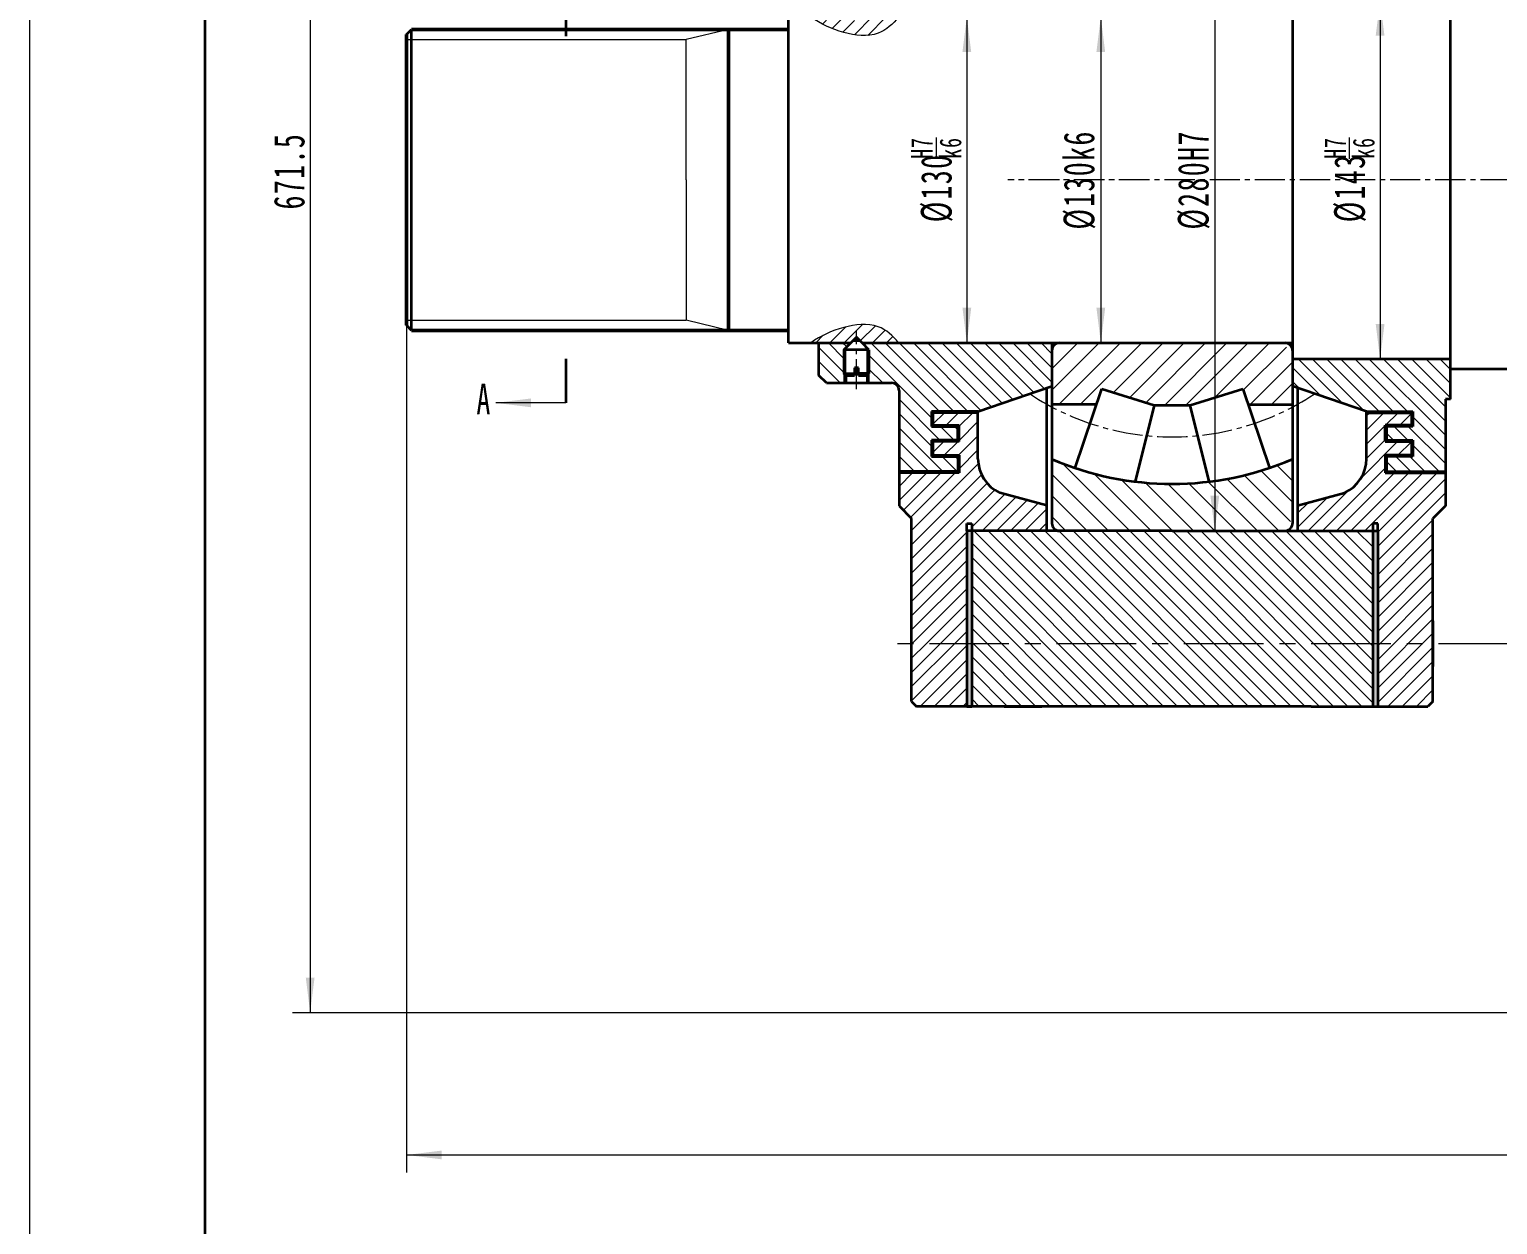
# Model space of a CAD drawing. Header units: millimetres. Extents: x 105 to 3049, y -499 to 1580.
# Drawn here: x 105 to 691, y 231 to 708 of the extents above; entities that cross this region are included whole.
import ezdxf

# ---------------------------------------------------------------- set-up
doc = ezdxf.new("R2010")
doc.units = ezdxf.units.MM
doc.linetypes.add('CENTER', pattern=[50.8, 31.75, -6.35, 6.35, -6.35])
doc.linetypes.add('点画线', pattern=[18, 12, -2, 2, -2])
doc.layers.get('0').update_dxf_attribs({"lineweight": 35})
for name, color, linetype, lineweight in [('中心线', 1, 'CENTER', 15), ('中心线层', 1, '点画线', 18), ('剖面线层', 4, 'Continuous', 18), ('尺寸线层', 3, 'Continuous', 18), ('粗实线', 7, 'Continuous', 50), ('粗实线层', 7, 'Continuous', 35), ('细实线', 7, 'Continuous', 18), ('细实线层', 7, 'Continuous', 18)]:
    doc.layers.add(name, color=color, linetype=linetype, lineweight=lineweight)
doc.styles.add('标准', font='', dxfattribs={"width": 0.667})
doc.styles.get('标准').set_extended_font_data('宋体')
doc.dimstyles.new('标准', dxfattribs={"dimscale": 3.5, "dimtxt": 3.5, "dimasz": 4, "dimexe": 2, "dimexo": 0, "dimtad": 1, "dimdsep": 46, "dimtxsty": '标准', "dimblk": '_CAXARROW', "dimcen": 0, "dimdle": 6, "dimazin": 2, "dimtfac": 0.707107, "dimtdec": 3, "dimtmove": 2, "dimatfit": 3, "dimfxl": 1, "dimfrac": 2, "dimtolj": 1, "dimarcsym": 1})
pattern_1 = [(45, (0, 0), (-2.828427, 2.828427), [])]
pattern_2 = [(135, (0, 0), (-2.828427, -2.828427), [])]

# ---------------------------------------------------------------- blocks, each defined once
blk = doc.blocks.new('*X17')
at = {"color": 0}
blk.add_line((467.06, 656.38), (467.06, 664.86), dxfattribs=at)
at = {"color": 0, "char_height": 12.25, "attachment_point": 1, "rotation": 90, "line_spacing_factor": 1.15057, "style": '标准'}
for s, insert, width in [('\\T1.1;{\\H0.707107x;H7}', (456.96, 656.38), 33.9038), ('\\T1.1;{\\H0.707107x;k6}', (468.31, 656.41), 33.9038), ('\\T1.1;%%C130', (460.87, 631.04), 135.2759)]:
    blk.add_mtext(s, dxfattribs=dict(at, insert=insert, width=width))
blk = doc.blocks.new('*X16')
at = {"layer": '尺寸线层', "linetype": 'Continuous'}
for points in [[(479.21, 712.95), (480.96, 698.95), (477.46, 698.95)], [(479.21, 582.95), (480.96, 596.95), (477.46, 596.95)]]:
    blk.add_hatch(color=0, dxfattribs=at).paths.add_polyline_path(points, flags=0)
at = {"layer": '尺寸线层', "color": 0, "linetype": 'Continuous'}
for p, q in [((474.34, 712.95), (486.21, 712.95)), ((479.21, 712.95), (479.21, 582.95)), ((477.59, 582.95), (486.21, 582.95))]:
    blk.add_line(p, q, dxfattribs=at)
at = {"layer": '尺寸线层', "color": 0}
blk.add_blockref('*X17', (0, 0), dxfattribs=at)
blk = doc.blocks.new('_CAXARROW')
blk.add_hatch(color=0).paths.add_polyline_path([(0, 0), (-1, 0.125), (-1, -0.125)], flags=0)
blk = doc.blocks.new('*X18')
at = {"layer": '尺寸线层', "linetype": 'Continuous'}
for points in [[(532.66, 712.95), (534.41, 698.95), (530.91, 698.95)], [(532.66, 582.95), (534.41, 596.95), (530.91, 596.95)]]:
    blk.add_hatch(color=0, dxfattribs=at).paths.add_polyline_path(points, flags=0)
at = {"layer": '尺寸线层', "color": 0, "linetype": 'Continuous'}
for p, q in [((561.62, 712.95), (525.66, 712.95)), ((532.66, 712.95), (532.66, 582.95)), ((557.97, 582.95), (525.66, 582.95))]:
    blk.add_line(p, q, dxfattribs=at)
at = {"layer": '尺寸线层', "color": 0, "insert": (524.22, 647.95), "char_height": 12.25, "width": 74.0389, "attachment_point": 5, "rotation": 90, "line_spacing_factor": 1.15057, "style": '标准'}
blk.add_mtext('\\T1.1;%%C130k6', dxfattribs=at)
blk = doc.blocks.new('*X19')
at = {"layer": '尺寸线层', "linetype": 'Continuous'}
for points in [[(578.15, 787.95), (579.9, 773.95), (576.4, 773.95)], [(578.15, 507.95), (579.9, 521.95), (576.4, 521.95)]]:
    blk.add_hatch(color=0, dxfattribs=at).paths.add_polyline_path(points, flags=0)
at = {"layer": '尺寸线层', "color": 0, "linetype": 'Continuous'}
for p, q in [((583, 787.95), (571.15, 787.95)), ((578.15, 787.95), (578.15, 507.95)), ((578.38, 507.95), (571.15, 507.95))]:
    blk.add_line(p, q, dxfattribs=at)
at = {"layer": '尺寸线层', "color": 0, "insert": (569.81, 647.95), "char_height": 12.25, "width": 73.8563, "attachment_point": 5, "rotation": 90, "line_spacing_factor": 1.15057, "style": '标准'}
blk.add_mtext('\\T1.1;%%C280H7', dxfattribs=at)
blk = doc.blocks.new('*X21')
at = {"color": 0}
blk.add_line((631.95, 656.38), (631.95, 664.86), dxfattribs=at)
at = {"color": 0, "char_height": 12.25, "attachment_point": 1, "rotation": 90, "line_spacing_factor": 1.15057, "style": '标准'}
for s, insert, width in [('\\T1.1;{\\H0.707107x;H7}', (621.85, 656.38), 33.9038), ('\\T1.1;{\\H0.707107x;k6}', (633.2, 656.41), 33.9038), ('\\T1.1;%%C143', (625.76, 631.04), 135.2759)]:
    blk.add_mtext(s, dxfattribs=dict(at, insert=insert, width=width))
blk = doc.blocks.new('*X20')
at = {"layer": '尺寸线层', "linetype": 'Continuous'}
for points in [[(644.1, 719.45), (645.85, 705.45), (642.35, 705.45)], [(644.1, 576.44), (645.85, 590.44), (642.35, 590.44)]]:
    blk.add_hatch(color=0, dxfattribs=at).paths.add_polyline_path(points, flags=0)
at = {"layer": '尺寸线层', "color": 0, "linetype": 'Continuous'}
for p, q in [((630.7, 719.45), (651.1, 719.45)), ((644.1, 719.45), (644.1, 576.44)), ((634.36, 576.44), (651.1, 576.44))]:
    blk.add_line(p, q, dxfattribs=at)
at = {"layer": '尺寸线层', "color": 0}
blk.add_blockref('*X21', (0, 0), dxfattribs=at)
blk = doc.blocks.new('*X24')
at = {"layer": '粗实线层'}
blk.add_line((-400.5, 277), (-400.5, -277), dxfattribs=at)
at = {"layer": '细实线层'}
blk.add_line((-420.5, 297), (-420.5, -297), dxfattribs=at)
blk = doc.blocks.new('*X25')
at = {"layer": '尺寸线层'}
for points in [[(-28, 163.81), (-14, 162.06), (-14, 165.56)], [(-28, 0), (-14, -1.75), (-14, 1.75)]]:
    blk.add_hatch(color=0, dxfattribs=at).paths.add_polyline_path(points, flags=0)
at = {"layer": '尺寸线层', "color": 0}
for p, q in [((0, 163.81), (-28, 163.81)), ((0, 0), (-28, 0))]:
    blk.add_line(p, q, dxfattribs=at)
at = {"layer": '尺寸线层', "color": 0, "linetype": 'Continuous', "lineweight": 35}
for p, q in [((0, 163.81), (0, 146.31)), ((0, 17.5), (0, 0))]:
    blk.add_line(p, q, dxfattribs=at)
at = {"layer": '尺寸线层', "color": 0, "char_height": 12.25, "width": 24.5, "attachment_point": 5, "line_spacing_factor": 1.15057, "style": '标准'}
for insert in [(-31.15, 166.33), (-32.66, 1.51)]:
    blk.add_mtext('\\T1.1;A', dxfattribs=dict(at, insert=insert))
blk = doc.blocks.new('*X51')
at = {"layer": '尺寸线层', "linetype": 'Continuous'}
for points in [[(255.67, 259), (269.67, 260.75), (269.67, 257.25)], [(1871.32, 259), (1857.32, 260.75), (1857.32, 257.25)]]:
    blk.add_hatch(color=0, dxfattribs=at).paths.add_polyline_path(points, flags=0)
at = {"layer": '尺寸线层', "color": 0, "linetype": 'Continuous'}
for p, q in [((255.67, 647.95), (255.67, 252)), ((1871.32, 647.95), (1871.32, 252)), ((255.67, 259), (1871.32, 259))]:
    blk.add_line(p, q, dxfattribs=at)
at = {"layer": '尺寸线层', "color": 0, "insert": (1063.49, 267.31), "char_height": 12.25, "width": 46.4135, "attachment_point": 5, "line_spacing_factor": 1.15057, "style": '标准'}
blk.add_mtext('\\T1.1;1616', dxfattribs=at)
blk = doc.blocks.new('*X52')
at = {"layer": '尺寸线层', "linetype": 'Continuous'}
for points in [[(217.19, 987.15), (218.94, 973.15), (215.44, 973.15)], [(217.19, 315.75), (218.94, 329.75), (215.44, 329.75)]]:
    blk.add_hatch(color=0, dxfattribs=at).paths.add_polyline_path(points, flags=0)
at = {"layer": '尺寸线层', "color": 0, "linetype": 'Continuous'}
for p, q in [((835.65, 987.15), (210.19, 987.15)), ((217.19, 987.15), (217.19, 315.75)), ((859.75, 315.75), (210.19, 315.75))]:
    blk.add_line(p, q, dxfattribs=at)
at = {"layer": '尺寸线层', "color": 0, "insert": (208.88, 651.45), "char_height": 12.25, "width": 60.5457, "attachment_point": 5, "rotation": 90, "line_spacing_factor": 1.15057, "style": '标准'}
blk.add_mtext('\\T1.1;671.5', dxfattribs=at)

msp = doc.modelspace()

# ---------------------------------------------------------------- hatches: boundary and pattern name
at = {"layer": '剖面线层'}
h = msp.add_hatch(dxfattribs=at)
h.set_pattern_fill('无图案', color=256, scale=4, angle=45, style=0, pattern_type=0)
h.set_pattern_definition(pattern_1)
edge = h.paths.add_edge_path(flags=0)
edge.add_spline(control_points=[(416.962, 712.947), (419.31, 711.251), (421.851, 709.846), (424.555, 708.707)], knot_values=[0, 0, 0, 0, 8.7152281, 8.7152281, 8.7152281, 8.7152281], weights=[1, 1, 1, 1], degree=3, periodic=0)
edge.add_spline(control_points=[(424.555, 708.707), (426.333, 707.959), (432.613, 705.806), (443.313, 704.422), (449.78, 710.099), (451.956, 712.947)], knot_values=[0, 0, 0, 0, 5.8377417, 19.8397001, 30.3470659, 30.3470659, 30.3470659, 30.3470659], weights=[1, 1, 1, 1, 1, 1], degree=3, periodic=0)
edge.add_line((451.956, 712.947), (437.401, 712.947))
edge.add_line((437.401, 712.947), (436.401, 711.947))
edge.add_line((436.401, 711.947), (435.151, 710.697))
edge.add_line((435.151, 710.697), (433.901, 711.947))
edge.add_line((433.901, 711.947), (432.901, 712.947))
edge.add_line((432.901, 712.947), (416.962, 712.947))
h = msp.add_hatch(dxfattribs=at)
h.set_pattern_fill('无图案', color=256, scale=4, angle=45, style=0, pattern_type=0)
h.set_pattern_definition(pattern_1)
edge = h.paths.add_edge_path(flags=0)
edge.add_spline(control_points=[(416.962, 582.947), (419.31, 584.642), (421.851, 586.047), (424.555, 587.186)], knot_values=[0, 0, 0, 0, 8.7152281, 8.7152281, 8.7152281, 8.7152281], weights=[1, 1, 1, 1], degree=3, periodic=0)
edge.add_spline(control_points=[(424.555, 587.186), (426.333, 587.934), (432.613, 590.087), (443.313, 591.471), (449.78, 585.794), (451.956, 582.947)], knot_values=[0, 0, 0, 0, 5.8377417, 19.8397001, 30.3470659, 30.3470659, 30.3470659, 30.3470659], weights=[1, 1, 1, 1, 1, 1], degree=3, periodic=0)
edge.add_line((451.956, 582.947), (437.401, 582.947))
edge.add_line((437.401, 582.947), (436.401, 583.947))
edge.add_line((436.401, 583.947), (435.151, 585.197))
edge.add_line((435.151, 585.197), (433.901, 583.947))
edge.add_line((433.901, 583.947), (432.901, 582.947))
edge.add_line((432.901, 582.947), (416.962, 582.947))
h = msp.add_hatch(dxfattribs=at)
h.set_pattern_fill('无图案', color=256, scale=4, angle=135, style=0, pattern_type=0)
h.set_pattern_definition(pattern_2)
edge = h.paths.add_edge_path(flags=0)
edge.add_line((452.151, 563.947), (452.151, 560.141))
edge.add_line((452.151, 560.141), (452.151, 531.595))
edge.add_line((452.151, 531.595), (475.651, 531.595))
edge.add_line((475.651, 531.595), (475.651, 537.595))
edge.add_line((475.651, 537.595), (465.151, 537.595))
edge.add_line((465.151, 537.595), (465.151, 544.095))
edge.add_line((465.151, 544.095), (475.651, 544.095))
edge.add_line((475.651, 544.095), (475.651, 549.595))
edge.add_line((475.651, 549.595), (465.151, 549.595))
edge.add_line((465.151, 549.595), (465.151, 555.595))
edge.add_line((465.151, 555.595), (483.651, 555.595))
edge.add_line((483.651, 555.595), (483.651, 555.637))
edge.add_line((483.651, 555.637), (511.151, 564.959))
edge.add_line((511.151, 564.959), (513.151, 565.637))
edge.add_line((513.151, 565.637), (513.151, 579.947))
edge.add_arc((516.151, 579.947), 3, 90, 180)
edge.add_line((516.151, 582.947), (451.956, 582.947))
edge.add_line((451.956, 582.947), (437.401, 582.947))
edge.add_line((437.401, 582.947), (439.401, 580.947))
edge.add_line((439.401, 580.947), (440.151, 580.197))
edge.add_line((440.151, 580.197), (440.151, 570.697))
edge.add_line((440.151, 570.697), (440.151, 566.947))
edge.add_line((440.151, 566.947), (449.151, 566.947))
edge.add_arc((449.151, 563.947), 3, 360, 450)
h.paths.add_polyline_path([(420.151, 582.947), (420.151, 575.026), (420.151, 569.947), (423.151, 566.947), (430.151, 566.947), (430.151, 570.697), (430.151, 580.197), (430.901, 580.947), (432.901, 582.947)], flags=0)
h = msp.add_hatch(dxfattribs=at)
h.set_pattern_fill('无图案', color=256, scale=6, angle=45, style=0, pattern_type=0)
h.set_pattern_definition([(45, (0, 0), (-4.24264, 4.24264), [])])
edge = h.paths.add_edge_path(flags=0)
edge.add_line((513.151, 558.333), (513.151, 575.747))
edge.add_line((513.151, 575.747), (513.151, 575.947))
edge.add_arc((520.151, 575.947), 7, 90, 180, ccw=False)
edge.add_line((520.151, 582.947), (602.151, 582.947))
edge.add_arc((602.151, 575.947), 7, 0, 90, ccw=False)
edge.add_line((609.151, 575.947), (609.151, 558.333))
edge.add_line((609.151, 558.333), (591.408, 558.333))
edge.add_line((591.408, 558.333), (589.275, 564.65))
edge.add_line((589.275, 564.65), (568.3, 558.157))
edge.add_line((568.3, 558.157), (554.002, 558.157))
edge.add_line((554.002, 558.157), (533.027, 564.65))
edge.add_line((533.027, 564.65), (530.894, 558.333))
edge.add_line((530.894, 558.333), (513.151, 558.333))
h = msp.add_hatch(dxfattribs=at)
h.set_pattern_fill('无图案', color=256, scale=4, angle=135, style=0, pattern_type=0)
h.set_pattern_definition(pattern_2)
h.paths.add_polyline_path([(611.151, 564.959), (611.931, 564.695), (638.651, 555.637), (638.651, 555.595), (657.151, 555.595), (657.151, 549.595), (646.651, 549.595), (646.651, 544.095), (657.151, 544.095), (657.151, 537.595), (646.651, 537.595), (646.651, 531.595), (670.151, 531.595), (670.151, 560.44), (672.151, 560.44), (672.151, 572.44), (672.151, 576.44), (609.151, 576.44), (609.151, 565.637)], flags=0)
h = msp.add_hatch(dxfattribs=at)
h.set_pattern_fill('无图案', color=256, scale=4, angle=45, style=0, pattern_type=0)
h.set_pattern_definition(pattern_1)
edge = h.paths.add_edge_path(flags=0)
edge.add_line((457.151, 462.947), (457.151, 501.014))
edge.add_line((457.151, 501.014), (457.151, 512.947))
edge.add_line((457.151, 512.947), (452.151, 517.947))
edge.add_line((452.151, 517.947), (452.151, 531.095))
edge.add_line((452.151, 531.095), (476.151, 531.095))
edge.add_line((476.151, 531.095), (476.151, 538.095))
edge.add_line((476.151, 538.095), (465.651, 538.095))
edge.add_line((465.651, 538.095), (465.651, 543.595))
edge.add_line((465.651, 543.595), (476.151, 543.595))
edge.add_line((476.151, 543.595), (476.151, 550.095))
edge.add_line((476.151, 550.095), (465.651, 550.095))
edge.add_line((465.651, 550.095), (465.651, 555.095))
edge.add_line((465.651, 555.095), (483.651, 555.095))
edge.add_line((483.651, 555.095), (483.651, 536.749))
edge.add_arc((498.651, 536.749), 15, 180, 245.350819)
edge.add_line((492.395, 523.116), (511.151, 518.05))
edge.add_line((511.151, 518.05), (511.151, 507.947))
edge.add_line((511.151, 507.947), (481.151, 507.947))
edge.add_line((481.151, 507.947), (481.151, 510.947))
edge.add_line((481.151, 510.947), (479.151, 510.947))
edge.add_line((479.151, 510.947), (479.151, 507.947))
edge.add_line((479.151, 507.947), (479.151, 462.947))
edge.add_line((479.151, 462.947), (457.151, 462.947))
h = msp.add_hatch(dxfattribs=at)
h.set_pattern_fill('无图案', color=256, scale=4, angle=45, style=0, pattern_type=0)
h.set_pattern_definition(pattern_1)
edge = h.paths.add_edge_path(flags=0)
edge.add_line((611.151, 518.05), (611.84, 518.236))
edge.add_line((611.84, 518.236), (629.907, 523.116))
edge.add_arc((623.651, 536.749), 15, 294.649181, 360)
edge.add_line((638.651, 536.749), (638.651, 555.095))
edge.add_line((638.651, 555.095), (656.651, 555.095))
edge.add_line((656.651, 555.095), (656.651, 550.095))
edge.add_line((656.651, 550.095), (646.151, 550.095))
edge.add_line((646.151, 550.095), (646.151, 543.595))
edge.add_line((646.151, 543.595), (656.651, 543.595))
edge.add_line((656.651, 543.595), (656.651, 538.095))
edge.add_line((656.651, 538.095), (646.151, 538.095))
edge.add_line((646.151, 538.095), (646.151, 531.095))
edge.add_line((646.151, 531.095), (670.151, 531.095))
edge.add_line((670.151, 531.095), (670.151, 517.947))
edge.add_line((670.151, 517.947), (665.151, 512.947))
edge.add_line((665.151, 512.947), (665.151, 462.947))
edge.add_line((665.151, 462.947), (643.151, 462.947))
edge.add_line((643.151, 462.947), (643.151, 507.947))
edge.add_line((643.151, 507.947), (643.151, 510.947))
edge.add_line((643.151, 510.947), (641.151, 510.947))
edge.add_line((641.151, 510.947), (641.151, 507.947))
edge.add_line((641.151, 507.947), (611.151, 507.947))
edge.add_line((611.151, 507.947), (611.151, 518.05))
h.paths.add_polyline_path([(643.151, 437.947), (643.151, 446.929), (643.151, 462.947), (665.151, 462.947), (665.151, 439.947), (663.151, 437.947)], flags=0)
h = msp.add_hatch(dxfattribs=at)
h.set_pattern_fill('无图案', color=256, scale=6, angle=-45, style=0, pattern_type=0)
h.set_pattern_definition([(-45, (0, 0), (4.24264, 4.24264), [])])
edge = h.paths.add_edge_path(flags=0)
edge.add_arc((520.151, 514.947), 7, 180, 270, ccw=False)
edge.add_line((513.151, 514.947), (513.151, 536.602))
edge.add_arc((561.151, 647.947), 121.25, 246.679363, 251.34349)
edge.add_arc((561.151, 647.947), 121.25, 251.34349, 263.003809)
edge.add_arc((561.151, 647.947), 121.25, 263.003809, 276.996191)
edge.add_arc((561.151, 647.947), 121.25, 276.996191, 288.65651)
edge.add_arc((561.151, 647.947), 121.25, 288.65651, 293.320637)
edge.add_line((609.151, 536.602), (609.151, 514.947))
edge.add_arc((602.151, 514.947), 7, 270, 360, ccw=False)
edge.add_line((602.151, 507.947), (520.151, 507.947))
h = msp.add_hatch(dxfattribs=at)
h.set_pattern_fill('无图案', color=256, scale=4, angle=135, style=0, pattern_type=0)
h.set_pattern_definition(pattern_2)
h.paths.add_polyline_path([(481.151, 462.947), (481.151, 475.778), (481.151, 507.947), (511.151, 507.947), (516.151, 507.947), (561.151, 507.947), (606.151, 507.947), (611.151, 507.947), (641.151, 507.947), (641.151, 462.947)], flags=0)
h.paths.add_polyline_path([(481.151, 437.947), (481.151, 448.834), (481.151, 462.947), (641.151, 462.947), (641.151, 437.947), (616.651, 437.947)], flags=0)
h = msp.add_hatch(dxfattribs=at)
h.set_pattern_fill('无图案', color=256, scale=4, angle=45, style=0, pattern_type=0)
h.set_pattern_definition(pattern_1)
edge = h.paths.add_edge_path(flags=0)
edge.add_line((457.151, 449.286), (457.151, 459.979))
edge.add_line((457.151, 459.979), (457.151, 462.947))
edge.add_line((457.151, 462.947), (479.151, 462.947))
edge.add_line((479.151, 462.947), (479.151, 458.945))
edge.add_spline(control_points=[(479.151, 458.945), (476.516, 457.916), (469.1, 454.906), (461.825, 451.521), (457.151, 449.286)], knot_values=[0, 0, 0, 0, 8.4959534, 24.0334044, 24.0334044, 24.0334044, 24.0334044], weights=[1, 1, 1, 1, 1], degree=3, periodic=0)
edge = h.paths.add_edge_path(flags=0)
edge.add_line((457.151, 439.947), (457.151, 448.973))
edge.add_line((457.151, 448.973), (457.151, 449.286))
edge.add_spline(control_points=[(457.151, 449.286), (461.825, 451.521), (469.1, 454.906), (476.516, 457.916), (479.151, 458.945)], knot_values=[0, 0, 0, 0, 15.537451, 24.0334044, 24.0334044, 24.0334044, 24.0334044], weights=[1, 1, 1, 1, 1], degree=3, periodic=0)
edge.add_line((479.151, 458.945), (479.151, 437.947))
edge.add_line((479.151, 437.947), (459.151, 437.947))
edge.add_line((459.151, 437.947), (457.151, 439.947))
at = {"layer": '粗实线层'}
for points in [[(452.151, 531.595), (452.151, 531.339), (452.151, 531.095), (476.151, 531.095), (476.151, 538.095), (465.651, 538.095), (465.651, 543.595), (476.151, 543.595), (476.151, 550.095), (465.651, 550.095), (465.651, 555.095), (483.651, 555.095), (483.651, 555.595), (465.151, 555.595), (465.151, 549.595), (475.651, 549.595), (475.651, 544.095), (465.151, 544.095), (465.151, 537.595), (475.651, 537.595), (475.651, 531.595)], [(670.151, 531.595), (670.151, 531.339), (670.151, 531.095), (646.151, 531.095), (646.151, 538.095), (656.651, 538.095), (656.651, 543.595), (646.151, 543.595), (646.151, 550.095), (656.651, 550.095), (656.651, 555.095), (638.651, 555.095), (638.651, 555.595), (657.151, 555.595), (657.151, 549.595), (646.651, 549.595), (646.651, 544.095), (657.151, 544.095), (657.151, 537.595), (646.651, 537.595), (646.651, 531.595)]]:
    msp.add_hatch(color=256, dxfattribs=at).paths.add_polyline_path(points, flags=0)
h = msp.add_hatch(color=256, dxfattribs=at)
h.paths.add_polyline_path([(479.151, 462.947), (479.151, 478.563), (479.151, 507.947), (481.151, 507.947), (481.151, 462.947)], flags=0)
edge = h.paths.add_edge_path(flags=0)
edge.add_line((479.151, 458.945), (479.151, 460.955))
edge.add_line((479.151, 460.955), (479.151, 462.947))
edge.add_line((479.151, 462.947), (481.151, 462.947))
edge.add_line((481.151, 462.947), (481.151, 459.719))
edge.add_spline(control_points=[(481.151, 459.719), (480.483, 459.463), (479.817, 459.205), (479.151, 458.945)], knot_values=[0, 0, 0, 0, 2.1444487, 2.1444487, 2.1444487, 2.1444487], weights=[1, 1, 1, 1], degree=3, periodic=0)
edge = h.paths.add_edge_path(flags=0)
edge.add_line((479.151, 437.947), (479.151, 456.892))
edge.add_line((479.151, 456.892), (479.151, 458.945))
edge.add_spline(control_points=[(479.151, 458.945), (479.817, 459.205), (480.483, 459.463), (481.151, 459.719)], knot_values=[0, 0, 0, 0, 2.1444487, 2.1444487, 2.1444487, 2.1444487], weights=[1, 1, 1, 1], degree=3, periodic=0)
edge.add_line((481.151, 459.719), (481.151, 437.947))
edge.add_line((481.151, 437.947), (479.151, 437.947))
h = msp.add_hatch(color=256, dxfattribs=at)
h.paths.add_polyline_path([(643.151, 462.947), (643.151, 478.563), (643.151, 507.947), (641.151, 507.947), (641.151, 462.947)], flags=0)
edge = h.paths.add_edge_path(flags=0)
edge.add_line((643.151, 458.945), (643.151, 460.955))
edge.add_line((643.151, 460.955), (643.151, 462.947))
edge.add_line((643.151, 462.947), (641.151, 462.947))
edge.add_line((641.151, 462.947), (641.151, 459.719))
edge.add_spline(control_points=[(641.151, 459.719), (641.818, 459.463), (642.485, 459.205), (643.151, 458.945)], knot_values=[0, 0, 0, 0, 2.1444487, 2.1444487, 2.1444487, 2.1444487], weights=[1, 1, 1, 1], degree=3, periodic=0)
edge = h.paths.add_edge_path(flags=0)
edge.add_line((643.151, 437.947), (643.151, 456.892))
edge.add_line((643.151, 456.892), (643.151, 458.945))
edge.add_spline(control_points=[(643.151, 458.945), (642.485, 459.205), (641.818, 459.463), (641.151, 459.719)], knot_values=[0, 0, 0, 0, 2.1444487, 2.1444487, 2.1444487, 2.1444487], weights=[1, 1, 1, 1], degree=3, periodic=0)
edge.add_line((641.151, 459.719), (641.151, 437.947))
edge.add_line((641.151, 437.947), (643.151, 437.947))

# ---------------------------------------------------------------- linework, layer by layer
at = {"layer": '中心线'}
msp.add_line((699.192, 462.947), (446.597, 462.947), dxfattribs=at)
at = {"layer": '中心线层', "linetype": '点画线', "lineweight": 18}
for p, q in [((551.841, 647.947), (495.591, 647.947)), ((1938.125, 647.947), (495.591, 647.947)), ((435.151, 564.447), (435.151, 587.826))]:
    msp.add_line(p, q, dxfattribs=at)
at = {"layer": '中心线层'}
msp.add_arc((561.151, 647.947), 102.5, 236.491767, 303.508233, dxfattribs=at)
at = {"layer": '粗实线'}
for p, q in [((255.669, 705.947), (255.669, 589.947)), ((363.097, 707.947), (257.669, 707.947)), ((363.097, 707.947), (408.013, 707.947)), ((384.097, 707.947), (384.097, 587.947)), ((408.013, 587.947), (257.669, 587.947))]:
    msp.add_line(p, q, dxfattribs=at)
at = {"layer": '粗实线层'}
for p, q in [((609.151, 716.453), (609.151, 510.947)), ((672.151, 560.44), (672.151, 719.44)), ((408.013, 582.947), (408.013, 712.947)), ((255.669, 705.947), (257.669, 707.947)), ((257.669, 587.947), (257.669, 707.947)), ((257.669, 587.947), (255.669, 589.947)), ((408.013, 582.947), (432.901, 582.947)), ((420.151, 569.947), (420.151, 582.947)), ((430.151, 580.197), (435.151, 585.197)), ((440.151, 580.197), (430.151, 580.197)), ((430.151, 580.197), (430.151, 570.697)), ((433.901, 583.947), (436.401, 583.947)), ((437.401, 582.947), (435.151, 585.197)), ((437.401, 582.947), (609.151, 582.947)), ((440.151, 580.197), (437.401, 582.947)), ((440.151, 580.197), (440.151, 570.697)), ((513.151, 582.947), (513.151, 510.947)), ((609.151, 584.947), (609.151, 510.947)), ((672.151, 576.44), (609.151, 576.44)), ((609.151, 576.44), (609.151, 565.637)), ((423.151, 566.947), (420.151, 569.947)), ((430.901, 569.947), (430.151, 570.697)), ((430.151, 570.697), (434.351, 570.697)), ((430.901, 569.947), (434.351, 569.947)), ((430.901, 569.947), (430.901, 566.947)), ((435.951, 572.947), (434.351, 572.947)), ((434.351, 572.947), (434.351, 569.947)), ((435.951, 569.947), (435.951, 572.947)), ((440.151, 570.697), (435.951, 570.697)), ((435.951, 569.947), (439.401, 569.947)), ((439.401, 569.947), (440.151, 570.697)), ((439.401, 569.947), (439.401, 566.947)), ((726.151, 572.44), (672.151, 572.44)), ((423.151, 566.947), (449.151, 566.947)), ((452.151, 563.947), (452.151, 517.947)), ((483.651, 555.637), (513.151, 565.637)), ((511.151, 507.947), (511.151, 564.959)), ((522.364, 533.068), (533.027, 564.65)), ((533.027, 564.65), (554.002, 558.157)), ((568.3, 558.157), (589.275, 564.65)), ((589.275, 564.65), (599.938, 533.068)), ((638.651, 555.637), (609.151, 565.637)), ((611.151, 564.959), (611.151, 507.947)), ((530.894, 558.333), (513.151, 558.333)), ((554.002, 558.157), (546.382, 527.599)), ((554.002, 558.157), (568.3, 558.157)), ((575.92, 527.599), (568.3, 558.157)), ((591.408, 558.333), (609.151, 558.333)), ((670.151, 560.44), (670.151, 517.947)), ((672.151, 560.44), (670.151, 560.44)), ((483.651, 555.595), (465.151, 555.595)), ((465.151, 555.595), (465.151, 550.595)), ((465.151, 555.595), (465.151, 549.595)), ((465.651, 555.095), (465.651, 550.095)), ((483.651, 555.095), (465.651, 555.095)), ((483.651, 536.749), (483.651, 555.637)), ((638.651, 536.749), (638.651, 555.637)), ((638.651, 555.595), (657.151, 555.595)), ((638.651, 555.095), (656.651, 555.095)), ((656.651, 555.095), (656.651, 550.095)), ((657.151, 555.595), (657.151, 550.595)), ((657.151, 555.595), (657.151, 549.595)), ((465.151, 550.595), (465.151, 549.595)), ((465.151, 549.595), (475.651, 549.595)), ((465.651, 550.095), (476.151, 550.095)), ((475.651, 549.595), (475.651, 544.095)), ((475.651, 544.095), (475.651, 549.595)), ((476.151, 543.595), (476.151, 550.095)), ((646.151, 543.595), (646.151, 550.095)), ((656.651, 550.095), (646.151, 550.095)), ((657.151, 549.595), (646.651, 549.595)), ((646.651, 549.595), (646.651, 544.095)), ((646.651, 544.095), (646.651, 549.595)), ((657.151, 550.595), (657.151, 549.595)), ((465.151, 544.095), (465.151, 537.595)), ((475.651, 544.095), (465.151, 544.095)), ((465.151, 543.595), (465.151, 537.595)), ((476.151, 543.595), (465.651, 543.595)), ((465.651, 543.595), (465.651, 538.095)), ((646.151, 543.595), (656.651, 543.595)), ((646.651, 544.095), (657.151, 544.095)), ((656.651, 543.595), (656.651, 538.095)), ((657.151, 544.095), (657.151, 537.595)), ((657.151, 543.595), (657.151, 537.595)), ((465.151, 537.595), (475.651, 537.595)), ((465.651, 538.095), (476.151, 538.095)), ((475.651, 537.595), (475.651, 531.595)), ((475.651, 536.749), (475.651, 537.595)), ((476.151, 538.095), (476.151, 531.095)), ((646.151, 538.095), (646.151, 531.095)), ((656.651, 538.095), (646.151, 538.095)), ((657.151, 537.595), (646.651, 537.595)), ((646.651, 537.595), (646.651, 531.595)), ((646.651, 536.749), (646.651, 537.595)), ((475.651, 531.595), (452.151, 531.595)), ((476.151, 531.095), (452.151, 531.095)), ((646.151, 531.095), (670.151, 531.095)), ((646.651, 531.595), (670.151, 531.595)), ((511.151, 518.05), (492.395, 523.116)), ((611.151, 518.05), (629.907, 523.116)), ((452.151, 517.947), (457.151, 512.947)), ((670.151, 517.947), (665.151, 512.947)), ((457.151, 439.947), (457.151, 512.947)), ((479.151, 507.947), (479.151, 510.947)), ((479.151, 510.947), (481.151, 510.947)), ((481.151, 510.947), (481.151, 507.947)), ((641.151, 510.947), (641.151, 507.947)), ((643.151, 510.947), (641.151, 510.947)), ((643.151, 507.947), (643.151, 510.947)), ((665.151, 439.947), (665.151, 512.947)), ((479.151, 507.947), (479.151, 437.947)), ((481.151, 507.947), (479.151, 507.947)), ((481.151, 507.947), (481.151, 437.947)), ((561.151, 507.947), (481.151, 507.947)), ((561.151, 507.947), (643.151, 507.947)), ((641.151, 507.947), (643.151, 507.947)), ((641.151, 507.947), (641.151, 437.947)), ((643.151, 507.947), (643.151, 437.947)), ((665.151, 472.04), (665.151, 453.853)), ((457.151, 439.947), (459.151, 437.947)), ((665.151, 439.947), (663.151, 437.947)), ((479.151, 437.947), (481.151, 437.947))]:
    msp.add_line(p, q, dxfattribs=at)
at = {"layer": '粗实线层', "color": 7, "linetype": 'Continuous'}
for p, q in [((616.651, 437.947), (459.151, 437.947)), ((494.151, 437.947), (509.151, 437.947)), ((616.651, 437.947), (663.151, 437.947))]:
    msp.add_line(p, q, dxfattribs=at)
at = {"layer": '粗实线层'}
for centre, radius, start, end in [((516.151, 579.947), 3, 90, 180), ((606.151, 579.947), 3, 0, 90), ((449.151, 563.947), 3, 0, 90), ((498.651, 536.749), 15, 180, 245.350819), ((561.151, 647.947), 121.25, 246.679363, 293.320637), ((623.651, 536.749), 15, 294.649181, 360), ((516.151, 510.947), 3, 180, 270), ((606.151, 510.947), 3, 270, 0)]:
    msp.add_arc(centre, radius, start, end, dxfattribs=at)
at = {"layer": '细实线'}
for p, q in [((255.669, 703.947), (367.169, 703.947)), ((384.097, 707.947), (367.169, 703.947)), ((367.169, 647.947), (367.169, 703.947)), ((367.169, 647.947), (367.169, 591.947)), ((255.669, 591.947), (367.169, 591.947)), ((384.097, 587.947), (367.169, 591.947)), ((430.151, 570.697), (430.151, 566.947)), ((440.151, 570.697), (440.151, 566.947))]:
    msp.add_line(p, q, dxfattribs=at)
at = {"layer": '细实线层'}
for p, q in [((430.901, 569.947), (430.901, 580.947)), ((439.401, 569.947), (439.401, 580.947))]:
    msp.add_line(p, q, dxfattribs=at)
for points in [[(451.956, 712.947), (449.78, 710.099), (443.313, 704.422), (429.482, 706.211), (420.854, 710.136), (416.962, 712.947)], [(451.956, 582.947), (449.78, 585.794), (443.313, 591.471), (429.482, 589.682), (420.854, 585.757), (416.962, 582.947)]]:
    msp.add_open_spline(points, degree=3, knots=[0, 0, 0, 0, 10.8253479, 25.2510443, 40.4146565, 40.4146565, 40.4146565, 40.4146565], dxfattribs=at)

# ---------------------------------------------------------------- block references
at = {"layer": '尺寸线层'}
msp.add_blockref('*X25', (319.242, 559.023), dxfattribs=at)
at = {"layer": '粗实线层', "xscale": 3.5, "yscale": 3.5, "zscale": 3.5}
msp.add_blockref('*X24', (1576.898, 540.233), dxfattribs=at)

# ---------------------------------------------------------------- dimensions: what is measured, and where the dimension line sits
at = {"layer": '尺寸线层'}
for base, p1, p2, text, override, picture, middle in [((217.194, 315.746), (835.651, 987.15), (859.753, 315.746), '671.5', {"dimsah": 1, "dimtfac": 1, "dimtfill": 1, "dimtzin": 8}, '*X52', (217.194, 651.448)), ((578.152, 507.947), (583.003, 787.947), (578.376, 507.947), '%%C280H7', {"dimpost": '%%C<>', "dimsah": 1, "dimtfill": 1, "dimtolj": 0, "dimtzin": 8}, '*X19', (578.152, 647.947)), ((479.212, 582.947), (474.341, 712.947), (477.589, 582.947), '\\A1;%%C130\\H0.707107x;\\SH7/k6;\\H1.41421x;', {"dimpost": '%%C<>', "dimsah": 1, "dimtfac": 1, "dimtfill": 1, "dimtolj": 0, "dimtzin": 8}, '*X16', (479.212, 647.947)), ((644.099, 576.44), (630.702, 719.453), (634.356, 576.44), '\\A1;%%C143\\H0.707107x;\\SH7/k6;\\H1.41421x;', {"dimsah": 1, "dimtfac": 1, "dimtfill": 1, "dimtzin": 8}, '*X20', (644.099, 647.947)), ((532.665, 582.947), (561.621, 712.947), (557.967, 582.947), '%%C130k6', {"dimpost": '%%C<>', "dimsah": 1, "dimtfill": 1, "dimtolj": 0, "dimtzin": 8}, '*X18', (532.665, 647.947))]:
    dim = msp.add_linear_dim(base=base, p1=p1, p2=p2, angle=270, text=text, dimstyle='标准', override=override, dxfattribs=at)
    dim.commit()
    dim.dimension.update_dxf_attribs({"geometry": picture, "text_midpoint": middle})
dim = msp.add_linear_dim(base=(1871.321, 258.996), p1=(255.669, 647.947), p2=(1871.321, 647.953), text='1616', dimstyle='标准', override={"dimsah": 1, "dimtfac": 1, "dimtfill": 1, "dimtzin": 8}, dxfattribs=at)
dim.commit()
dim.dimension.update_dxf_attribs({"geometry": '*X51', "text_midpoint": (1063.495, 258.996)})

doc.saveas('drawing.dxf')
